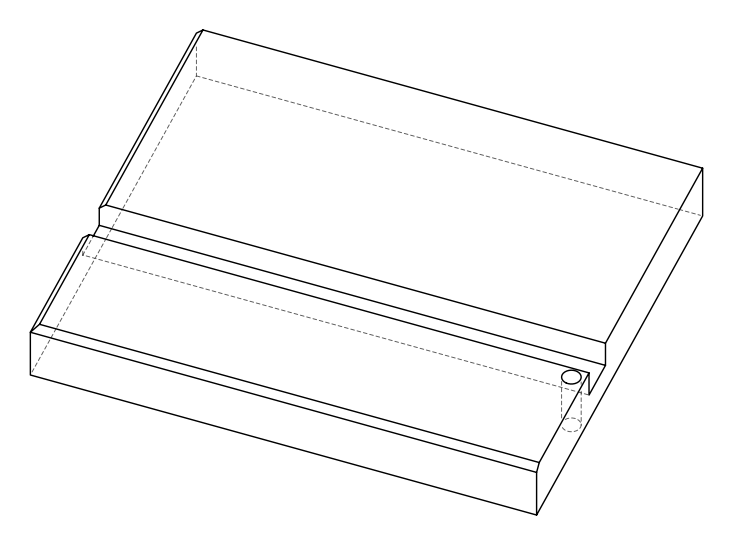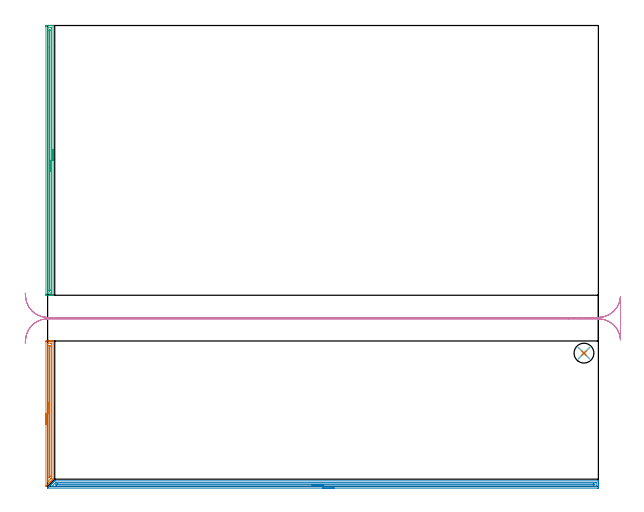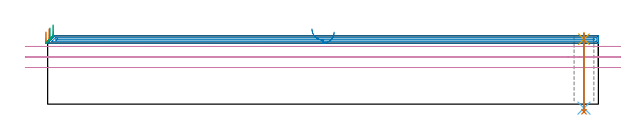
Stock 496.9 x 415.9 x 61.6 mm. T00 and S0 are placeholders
(PLAN: 7 operations, 4 tool changes, 29.3 min)
(1 AREA_MILL | FG_CHAMFER_SURFACE | UGT0205_001 | 3.24 min | 2775 mm3)
(2 AREA_MILL_1 | FG_CHAMFER_SURFACE_1 | UGT0205_001 | 12.03 min | 10730 mm3)
(3 AREA_MILL_2 | FG_CHAMFER_SURFACE_2 | UGT0205_001 | 6.01 min | 5063 mm3)
(4 MILL_RECTANGULAR_SLOT | SLOT_RECTANGULAR | UGT0201_019 | Follow Part, ap 10, ae 75% | 7.41 min | 585510 mm3)
(5 SPOT_DRILL | STEP1HOLE | NXT0321_9005460120000 | 0.05 min | 16 mm3)
(6 DRILL_THROUGH_HOLE_INTO_CENTER | STEP1HOLE | NXT0301_087 | 0.27 min | 6484 mm3)
(7 DRILL_TO_ENLARGE_THROUGH_HOLE | STEP1HOLE | UGT0301_249 | 0.28 min | 8911 mm3)
(TOOL UGT0205_001 | Chamfer Mill 20 x 3 x 45 deg. | D20 FL50 Z2)
(TOOL UGT0201_019 | End mill 40 mm | D40 FL63 Z6)
(TOOL NXT0321_9005460120000 | NC Spot Drill, 142deg, 12mm, Carbide, Uncoated | D12 PA142 FL30 Z2)
(TOOL NXT0301_087 | Carbide Drill 11.6mm [860.1-1160-058A1-MM 2214] | D11.6 PA140 FL72 Z2)
(TOOL UGT0301_249 | Twist Drill 17.9 mm | D17.9 PA118 FL130 Z2)
(OP 1 AREA_MILL)
G17 G21 G94 G90
T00 M6
G54
G17 G0 G90 X-1.5 Y55.75 S1061 M3
G43 Z71.6 H0
Z65.2
G94 G1 Y55.788 Z64.328 F250.
Y55.902 Z63.464
Y56.091 Z62.612
Y56.353 Z61.78
Y56.687 Z60.974
Y57.09 Z60.2
Y57.558 Z59.464
Y58.09 Z58.772
Y58.679 Z58.129
Y59.322 Z57.54
Y60.014 Z57.008
Y60.75 Z56.54
Y61.524 Z56.137
Y62.33 Z55.803
Y63.162 Z55.541
Y64.013 Z55.352
Y64.878 Z55.238
Y65.75 Z55.2
Y130.376
X-1.499 Y130.727 Z55.201
X-1.493 Y131.259 Z55.203
X-1.491 Y131.292 Z55.205
X-0.963 Y131.3 Z55.733
X0.812 Z57.507
X1.446 Z58.143
X1.7 Z58.397
X2.333 Z59.03
X2.588 Z59.284
X3.096 Z59.795
X3.854 Z60.553
X4.363 Z61.061
X4.593 Z61.291
X4.875 Y131.293 Z61.566
X4.897 Y131.29 Z61.589
X4.9 Y131.172 Z61.6
Y7.003
X4.894 Y6.594 Z61.592
X4.414 Y6.113 Z61.112
X4.117 Y5.816 Z60.816
X4.067 Y5.765 Z60.764
X4.017 Y5.717 Z60.716
X3.82 Y5.52 Z60.519
X3.771 Y5.47 Z60.468
X3.722 Y5.422 Z60.421
X3.524 Y5.223 Z60.222
X3.475 Y5.174 Z60.172
X3.427 Y5.127 Z60.126
X3.227 Y4.926 Z59.926
X3.179 Y4.878 Z59.876
X3.132 Y4.832 Z59.831
X2.93 Y4.63 Z59.629
X2.883 Y4.582 Z59.581
X2.837 Y4.537 Z59.536
X2.633 Y4.333 Z59.332
X2.588 Y4.286 Z59.285
X2.542 Y4.241 Z59.241
X2.337 Y4.036 Z59.036
X2.292 Y3.99 Z58.989
X2.247 Y3.946 Z58.946
X2.04 Y3.739 Z58.739
X1.996 Y3.695 Z58.693
X1.952 Y3.651 Z58.651
X1.743 Y3.443 Z58.442
X-0.963 Y0.736 Z55.735
X-1.068 Y0.632 Z55.632
X-1.224 Y0.476 Z55.476
X-1.407 Y0.298 Z55.291
X-1.492 Y0.218 Z55.205
X-1.5 Y0.476 Z55.2
Y65.75
X-0.086 Z56.614
Y128.958
X-0.075 Y129.29 Z56.625
X0.462 Y129.299 Z57.162
X2.588 Y129.3 Z59.288
X3.126 Y129.298 Z59.826
X3.475 Y129.29 Z60.175
X3.485 Y128.947 Z60.185
X3.486 Y128.937 Z60.186
X3.485 Y7.883 Z60.185
X3.475 Y7.637 Z60.175
X3.163 Y7.317 Z59.863
X2.854 Y7.003 Z59.554
X2.72 Y6.87 Z59.42
X0.498 Y4.648 Z57.198
X0.183 Y4.333 Z56.883
X0.052 Y4.206 Z56.752
X-0.075 Y4.087 Z56.625
X-0.085 Y4.333 Z56.615
X-0.086 Y4.343 Z56.614
Y65.75
X1.328 Z58.028
X1.329 Y126.649 Z58.029
X1.331 Y127.167 Z58.031
X1.333 Y127.259 Z58.033
X1.335 Y127.277 Z58.035
X1.349 Y127.29 Z58.049
X1.435 Y127.294 Z58.135
X1.569 Y127.299 Z58.269
X1.7 Y127.297 Z58.4
X1.832 Y127.293 Z58.532
X2.065 Y127.281 Z58.765
X2.067 Y127.167 Z58.767
X2.07 Y126.796 Z58.77
X2.071 Y126.277 Z58.771
X2.072 Y125.904 Z58.772
X2.071 Y9.674 Z58.771
X2.07 Y9.302 Z58.77
X2.066 Y8.783 Z58.766
X2.065 Y8.695 Z58.765
X2.018 Y8.629 Z58.718
X1.938 Y8.545 Z58.638
X1.7 Y8.301 Z58.4
X1.496 Y8.097 Z58.196
X1.443 Y8.047 Z58.143
X1.377 Y7.989 Z58.077
X1.335 Y7.957 Z58.035
X1.333 Y8.026 Z58.033
X1.33 Y8.141 Z58.03
X1.329 Y8.266 Z58.029
X1.328 Y8.783 Z58.028
Y65.75
Y66.622 Z58.067
Y67.486 Z58.18
Y68.338 Z58.369
Y69.17 Z58.632
Y69.976 Z58.965
Y70.75 Z59.368
Y71.486 Z59.837
Y72.178 Z60.368
Y72.821 Z60.957
Y73.41 Z61.601
Y73.941 Z62.293
Y74.41 Z63.028
Y74.813 Z63.802
Y75.147 Z64.608
Y75.409 Z65.44
Y75.598 Z66.292
Y75.712 Z67.157
Y75.75 Z68.028
G0 Z71.6
M5
M2
(OP 2 AREA_MILL_1)
G17 G21 G94 G90
T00 M6
G54
G17 G0 G90 X258.466 Y-1.5 S1061 M3
G43 Z71.6 H0
Z65.
G94 G1 X258.428 Z64.128 F250.
X258.314 Z63.264
X258.125 Z62.412
X257.863 Z61.58
X257.529 Z60.774
X257.126 Z60.
X256.657 Z59.264
X256.126 Z58.572
X255.537 Z57.929
X254.894 Z57.34
X254.202 Z56.809
X253.466 Z56.34
X252.692 Z55.937
X251.886 Z55.603
X251.054 Z55.341
X250.202 Z55.152
X249.337 Z55.038
X248.466 Z55.
X0.032
X0.012 Y-1.461 Z55.038
X0.005 Y-1.446 Z55.053
X0.008 Y-1.327 Z55.172
X0.01 Y-1.301 Z55.198
X0.168 Y-1.132 Z55.368
X1.014 Y-0.285 Z56.213
X1.313 Y0.013 Z56.513
X1.508 Y0.209 Z56.706
X1.61 Y0.311 Z56.808
X2.206 Y0.907 Z57.406
X2.401 Y1.102 Z57.6
X2.503 Y1.204 Z57.702
X3.1 Y1.8 Z58.3
X3.294 Y1.995 Z58.493
X3.397 Y2.098 Z58.595
X3.993 Y2.693 Z59.193
X4.187 Y2.888 Z59.386
X4.29 Y2.991 Z59.489
X4.887 Y3.587 Z60.087
X5.08 Y3.781 Z60.279
X5.183 Y3.885 Z60.382
X6.238 Y4.938 Z61.437
X6.247 Y4.948 Z61.446
X6.405 Y5.098 Z61.587
X6.866 Y5.1 Z61.6
X496.732
X496.89 Y5.097 Z61.588
X496.893 Y5.037 Z61.529
X496.9 Y4.634 Z61.133
Y4.259 Z60.759
Y3.587 Z60.082
Y2.357 Z58.854
Y1.8 Z58.294
Y1.185 Z57.681
X496.898 Y-1.494 Z55.003
X496.896 Y-1.495 Z55.002
X496.285 Y-1.5 Z55.
X248.466
Y-0.086 Z56.414
X4.088 Y-0.085 Z56.415
X3.891 Y-0.084 Z56.416
X3.76 Y-0.08 Z56.42
X3.683 Y-0.077 Z56.423
X3.697 Y-0.06 Z56.44
X3.765 Y0.013 Z56.513
X3.975 Y0.225 Z56.725
X4.187 Y0.437 Z56.937
X6.866 Y3.117 Z59.617
X7.102 Y3.351 Z59.851
X7.343 Y3.587 Z60.087
X7.426 Y3.665 Z60.165
X7.563 Y3.679 Z60.179
X7.663 Y3.684 Z60.184
X7.759 Y3.685 Z60.185
X494.499
X494.598 Y3.684 Z60.184
X494.795 Y3.679 Z60.179
X494.891 Y3.673 Z60.173
X494.894 Y3.644 Z60.144
X494.897 Y3.587 Z60.087
X494.9 Y3.186 Z59.686
X494.899 Y0.507 Z57.007
X494.89 Y0.013 Z56.513
X494.885 Y-0.079 Z56.421
X494.697 Y-0.084 Z56.416
X494.598 Y-0.085 Z56.415
X248.466 Y-0.086 Z56.414
Y1.328 Z57.828
X7.952 Y1.329 Z57.829
X7.759 Y1.33 Z57.83
X7.677 Y1.331 Z57.831
X7.57 Y1.335 Z57.835
X7.55 Y1.34 Z57.84
X7.578 Y1.373 Z57.873
X7.616 Y1.414 Z57.914
X7.879 Y1.68 Z58.18
X8. Y1.8 Z58.3
X8.329 Y2.123 Z58.623
X8.442 Y2.231 Z58.731
X8.481 Y2.265 Z58.765
X8.535 Y2.267 Z58.767
X8.652 Y2.269 Z58.769
X9.075 Y2.271 Z58.771
X492.242
X492.713 Y2.269 Z58.769
X492.869 Y2.266 Z58.766
X492.888 Y2.265 Z58.765
X492.892 Y2.211 Z58.711
X492.897 Y2.112 Z58.612
X492.899 Y1.987 Z58.487
Y1.8 Z58.3
X492.898 Y1.615 Z58.115
X492.89 Y1.426 Z57.926
X492.881 Y1.335 Z57.835
X492.83 Y1.333 Z57.833
X492.713 Y1.331 Z57.831
X492.291 Y1.329 Z57.829
X248.466 Y1.328 Z57.828
X247.594 Z57.867
X246.729 Z57.98
X245.878 Z58.169
X245.046 Z58.432
X244.24 Z58.765
X243.466 Z59.168
X242.73 Z59.637
X242.038 Z60.168
X241.395 Z60.757
X240.805 Z61.401
X240.274 Z62.093
X239.806 Z62.828
X239.403 Z63.602
X239.069 Z64.408
X238.807 Z65.24
X238.618 Z66.092
X238.504 Z66.957
X238.466 Z67.828
G0 Z71.6
M5
M2
(OP 3 AREA_MILL_2)
G17 G21 G94 G90
T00 M6
G54
G17 G0 G90 X4.899 Y304.2 S1061 M3
G43 Z71.6 H0
Z71.599
G94 G1 Y304.162 Z70.727 F250.
Y304.048 Z69.862
Y303.86 Z69.01
Y303.597 Z68.178
Y303.263 Z67.372
Y302.86 Z66.599
Y302.392 Z65.863
Y301.861 Z65.171
Y301.271 Z64.528
Y300.628 Z63.938
Y299.936 Z63.407
Y299.2 Z62.938
Y298.426 Z62.536
Y297.62 Z62.202
Y296.788 Z61.939
Y295.937 Z61.751
Y295.072 Z61.637
Y294.2 Z61.599
X4.9 Y172.674 Z61.6
X4.897 Y172.51 Z61.588
X4.865 Y172.507 Z61.556
X4.481 Y172.5 Z61.18
X4.168 Z60.867
X3.475 Z60.17
X2.241 Z58.938
X1.7 Z58.394
X1.083 Z57.778
X-0.963 Y172.501 Z55.734
X-1.206 Y172.503 Z55.491
X-1.491 Y172.508 Z55.205
X-1.494 Y172.586 Z55.203
X-1.499 Y173.121 Z55.201
X-1.5 Y173.662 Z55.2
Y414.926
X-1.499 Y415.279 Z55.201
X-1.494 Y415.814 Z55.203
X-1.491 Y415.892 Z55.205
X-0.963 Y415.9 Z55.734
X1.698 Z58.392
X3.129 Z59.825
X3.475 Z60.17
X4.168 Z60.867
X4.481 Z61.18
X4.869 Z61.56
X4.895 Y415.89 Z61.586
X4.898 Y415.805 Z61.593
X4.899 Y415.77 Z61.596
X4.897 Y415.727 Z61.597
X4.899 Y294.2 Z61.599
X3.484 Z60.184
X3.485 Y174.898 Z60.185
X3.475 Y174.51 Z60.175
X2.992 Y174.501 Z59.692
X0.329 Z57.029
X-0.075 Y174.51 Z56.625
X-0.086 Y174.908 Z56.614
Y174.919
Y413.502
X-0.075 Y413.89 Z56.625
X0.408 Y413.899 Z57.108
X3.071 Z59.771
X3.475 Y413.89 Z60.175
X3.483 Y413.484 Z60.183
X3.484 Y294.2 Z60.184
X2.07 Z58.77
X2.071 Y177.589 Z58.771
X2.07 Y177.216 Z58.77
X2.066 Y176.695 Z58.766
X2.064 Y176.518 Z58.764
X1.889 Y176.506 Z58.589
X1.7 Y176.502 Z58.4
X1.506 Y176.503 Z58.206
X1.377 Y176.507 Z58.077
X1.335 Y176.51 Z58.035
X1.333 Y176.527 Z58.033
X1.331 Y176.571 Z58.031
X1.329 Y176.695 Z58.029
X1.328 Y395.748 Z58.028
X1.329 Y410.811 Z58.029
X1.33 Y411.184 Z58.03
X1.333 Y411.705 Z58.033
X1.335 Y411.882 Z58.035
X1.511 Y411.894 Z58.211
X1.7 Y411.897 Z58.4
X1.894 Y411.896 Z58.594
X2.023 Y411.892 Z58.723
X2.063 Y411.889 Z58.763
X2.065 Y411.872 Z58.765
X2.067 Y411.828 Z58.767
X2.068 Y411.705 Z58.768
X2.07 Y294.2 Z58.77
Y293.329 Z58.808
Y292.464 Z58.922
Y291.612 Z59.111
Y290.78 Z59.373
Y289.974 Z59.707
Y289.2 Z60.11
Y288.464 Z60.579
Y287.772 Z61.11
Y287.129 Z61.699
Y286.54 Z62.342
Y286.009 Z63.035
Y285.54 Z63.77
Y285.137 Z64.544
Y284.803 Z65.35
Y284.541 Z66.182
Y284.352 Z67.034
Y284.238 Z67.899
Y284.2 Z68.77
G0 Z71.6
M5
M2
(OP 4 MILL_RECTANGULAR_SLOT)
G17 G21 G94 G90
T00 M6
G54
G17 G0 G90 X-20.134 Y129.4 S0 M3
G43 Z71.6 H0
Z52.067
G94 G1 X-19.97 Y132.395 F250.
G2 X-0.32 Y151.297 R20. F500.
X0. Y151.3 R20. F447.
G1 X469.68
X496.9 F500.
G2 X516.87 Y132.395 R20.
G1 X516.9
Y171.405
X516.87
G2 X496.9 Y152.5 R20.
G1 X0.
G2 X-19.97 Y171.405 R20.
G1 X-20.134 Y174.4 F250.
G0 Y129.4 Z42.533
G1 X-19.97 Y132.395
G2 X-0.32 Y151.297 R20. F500.
X0. Y151.3 R20. F421.
G1 X469.68
X479.68 F468.
X496.9 F500.
G2 X516.87 Y132.395 R20.
G1 X516.9
Y171.405
X516.87
G2 X496.9 Y152.5 R20.
G1 X0.
G2 X-19.97 Y171.405 R20.
G1 X-20.134 Y174.4 F250.
G0 Y129.4 Z33.
G1 X-19.97 Y132.395
G2 X-0.32 Y151.297 R20. F500.
X0. Y151.3 R20. F446.
G1 X469.68
X496.9 F500.
G2 X516.87 Y132.395 R20.
G1 X516.9
Y171.405
X516.87
G2 X496.9 Y152.5 R20.
G1 X0.
G2 X-19.97 Y171.405 R20.
G1 X-20.134 Y174.4 F250.
G0 Z71.6
M5
M2
(OP 5 SPOT_DRILL)
G17 G21 G94 G90
T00 M6
G54
G17 G0 G90 X483.9 Y120.3 S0 M3
G43 Z71.6 H0
G94 G81 G98 Z58.6 F250. R64.6
G80
M5
M2
(OP 6 DRILL_THROUGH_HOLE_INTO_CENTER)
G17 G21 G94 G90
T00 M6
G54
G17 G0 G90 X483.9 Y120.3 S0 M3
G43 Z71.6 H1
G94 G73 G98 Z-3.611 F250. Q10.869 R63.6
G80
M5
M2
(OP 7 DRILL_TO_ENLARGE_THROUGH_HOLE)
G17 G21 G94 G90
T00 M6
G54
G17 G0 G90 X483.9 Y120.3 S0 M3
G43 Z71.6 H0
G94 G73 G98 Z-6.878 F250. Q17.119 R63.6
G80
M5
M2
